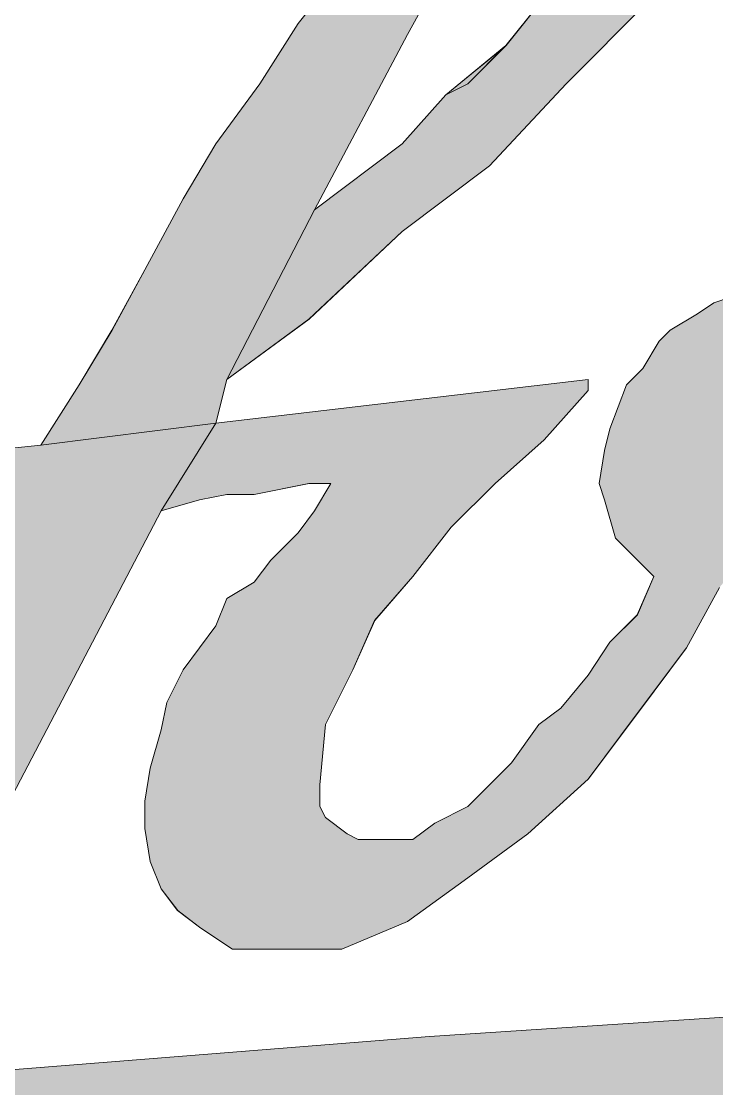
# Model space of a CAD drawing. Header units: inches. Extents: x 75782 to 87231, y -34126 to -18655.
# Drawn here: x 77030.651 to 77033.884, y -26033.17 to -26028.211 of the extents above; entities that cross this region are included whole.
import ezdxf

# ---------------------------------------------------------------- set-up
doc = ezdxf.new("R2010")
doc.units = ezdxf.units.IN
doc.header["$MEASUREMENT"] = 0
doc.layers.add('COMPONENTES', color=251, linetype='Continuous', lineweight=18)

# ---------------------------------------------------------------- blocks, each defined once
blk = doc.blocks.new('AK2-CM')
for points in [[(32161.0624, 22480.566), (32161.4186, 22481.1258), (32161.7239, 22481.6347), (32162.0292, 22482.1944), (32162.3854, 22482.8559), (32162.6908, 22483.3648), (32163.0979, 22483.9246), (32163.4541, 22484.4843), (32163.8612, 22484.9932), (32164.1665, 22485.5021), (32164.6245, 22485.96), (32165.0316, 22486.5707), (32165.4895, 22487.0795), (32165.9475, 22487.5375), (32166.4564, 22487.9446), (32166.9653, 22488.4026), (32167.525, 22488.8097), (32167.8303, 22488.9624), (32168.1865, 22489.115), (32168.4919, 22489.115), (32168.7972, 22488.9115), (32168.899, 22488.7079), (32168.9498, 22488.5044), (32168.9498, 22488.1991), (32168.899, 22487.9955), (32168.7972, 22487.7411), (32168.6445, 22487.5884), (32167.3215, 22487.5375), (32167.1688, 22487.6393), (32166.9653, 22487.6393), (32166.8126, 22487.5375), (32166.6091, 22487.2831), (32166.202, 22487.0795), (32165.9475, 22486.7233), (32165.5404, 22486.1636), (32165.0316, 22485.4003), (32164.4718, 22484.3825), (32163.6067, 22482.7542), (32162.7925, 22481.1767), (32162.6908, 22480.7696)], [(32161.0624, 22480.566), (32161.4186, 22481.1258), (32161.7239, 22481.6347), (32162.0292, 22482.1944), (32162.3854, 22482.8559), (32162.6908, 22483.3648), (32163.0979, 22483.9246), (32163.4541, 22484.4843), (32163.8612, 22484.9932), (32164.1665, 22485.5021), (32164.6245, 22485.96), (32165.0316, 22486.5707), (32165.4895, 22487.0795), (32165.9475, 22487.5375), (32166.4564, 22487.9446), (32166.9653, 22488.4026), (32167.525, 22488.8097), (32167.8303, 22488.9624), (32168.1865, 22489.115), (32168.4919, 22489.115), (32168.7972, 22488.9115), (32168.899, 22488.7079), (32168.9498, 22488.5044), (32168.9498, 22488.1991), (32168.899, 22487.9955), (32168.7972, 22487.7411), (32168.6445, 22487.5884), (32167.3215, 22487.5375), (32167.1688, 22487.6393), (32166.9653, 22487.6393), (32166.8126, 22487.5375), (32166.6091, 22487.2831), (32166.202, 22487.0795), (32165.9475, 22486.7233), (32165.5404, 22486.1636), (32165.0316, 22485.4003), (32164.4718, 22484.3825), (32163.6067, 22482.7542), (32162.7925, 22481.1767), (32162.6908, 22480.7696)], [(32161.0626, 22480.566), (32161.4188, 22481.1258), (32161.7241, 22481.6347), (32162.0295, 22482.1944), (32162.3857, 22482.8559), (32162.691, 22483.3648), (32163.0981, 22483.9246), (32163.4543, 22484.4843), (32163.8614, 22484.9932), (32164.1667, 22485.5021), (32164.6247, 22485.96), (32165.0318, 22486.5707), (32165.4898, 22487.0795), (32165.9477, 22487.5375), (32166.4566, 22487.9446), (32166.9655, 22488.4026), (32167.5252, 22488.8097), (32167.8306, 22488.9624), (32168.1868, 22489.115), (32168.4921, 22489.115), (32168.7974, 22488.9115), (32168.8992, 22488.7079), (32168.9501, 22488.5044), (32168.9501, 22488.1991), (32168.8992, 22487.9955), (32168.7974, 22487.7411), (32168.6447, 22487.5884), (32167.3217, 22487.5375), (32167.169, 22487.6393), (32166.9655, 22487.6393), (32166.8128, 22487.5375), (32166.6093, 22487.2831), (32166.2022, 22487.0795), (32165.9477, 22486.7233), (32165.5407, 22486.1636), (32165.0318, 22485.4003), (32164.472, 22484.3825), (32163.607, 22482.7542), (32162.7928, 22481.1767), (32162.691, 22480.7696)], [(32161.0626, 22480.566), (32161.4188, 22481.1258), (32161.7241, 22481.6347), (32162.0295, 22482.1944), (32162.3857, 22482.8559), (32162.691, 22483.3648), (32163.0981, 22483.9246), (32163.4543, 22484.4843), (32163.8614, 22484.9932), (32164.1667, 22485.5021), (32164.6247, 22485.96), (32165.0318, 22486.5707), (32165.4898, 22487.0795), (32165.9477, 22487.5375), (32166.4566, 22487.9446), (32166.9655, 22488.4026), (32167.5252, 22488.8097), (32167.8306, 22488.9624), (32168.1868, 22489.115), (32168.4921, 22489.115), (32168.7974, 22488.9115), (32168.8992, 22488.7079), (32168.9501, 22488.5044), (32168.9501, 22488.1991), (32168.8992, 22487.9955), (32168.7974, 22487.7411), (32168.6447, 22487.5884), (32167.3217, 22487.5375), (32167.169, 22487.6393), (32166.9655, 22487.6393), (32166.8128, 22487.5375), (32166.6093, 22487.2831), (32166.2022, 22487.0795), (32165.9477, 22486.7233), (32165.5407, 22486.1636), (32165.0318, 22485.4003), (32164.472, 22484.3825), (32163.607, 22482.7542), (32162.7928, 22481.1767), (32162.691, 22480.7696)], [(32163.6067, 22482.7542), (32164.4209, 22483.3648), (32164.828, 22483.8228), (32165.3878, 22484.2808), (32165.7949, 22484.7896), (32166.3037, 22485.3494), (32166.6599, 22485.8074), (32166.8635, 22486.2145), (32167.2197, 22486.876), (32167.3215, 22487.2831), (32167.3215, 22487.5375), (32168.6445, 22487.5884), (32168.5936, 22487.334), (32168.4919, 22487.1304), (32167.983, 22486.2654), (32167.3724, 22485.4003), (32166.7108, 22484.6879), (32165.9475, 22483.9246), (32165.2351, 22483.1613), (32164.4209, 22482.5506), (32163.5558, 22481.7364), (32162.7925, 22481.1767)], [(32163.6067, 22482.7542), (32164.4209, 22483.3648), (32164.828, 22483.8228), (32165.3878, 22484.2808), (32165.7949, 22484.7896), (32166.3037, 22485.3494), (32166.6599, 22485.8074), (32166.8635, 22486.2145), (32167.2197, 22486.876), (32167.3215, 22487.2831), (32167.3215, 22487.5375), (32168.6445, 22487.5884), (32168.5936, 22487.334), (32168.4919, 22487.1304), (32167.983, 22486.2654), (32167.3724, 22485.4003), (32166.7108, 22484.6879), (32165.9475, 22483.9246), (32165.2351, 22483.1613), (32164.4209, 22482.5506), (32163.5558, 22481.7364), (32162.7925, 22481.1767)], [(32163.607, 22482.7542), (32164.4211, 22483.3648), (32164.8282, 22483.8228), (32165.388, 22484.2808), (32165.7951, 22484.7896), (32166.304, 22485.3494), (32166.6602, 22485.8074), (32166.8637, 22486.2145), (32167.2199, 22486.876), (32167.3217, 22487.2831), (32167.3217, 22487.5375), (32168.6447, 22487.5884), (32168.5939, 22487.334), (32168.4921, 22487.1304), (32167.9832, 22486.2654), (32167.3726, 22485.4003), (32166.711, 22484.6879), (32165.9477, 22483.9246), (32165.2353, 22483.1613), (32164.4211, 22482.5506), (32163.5561, 22481.7364), (32162.7928, 22481.1767)], [(32163.607, 22482.7542), (32164.4211, 22483.3648), (32164.8282, 22483.8228), (32165.388, 22484.2808), (32165.7951, 22484.7896), (32166.304, 22485.3494), (32166.6602, 22485.8074), (32166.8637, 22486.2145), (32167.2199, 22486.876), (32167.3217, 22487.2831), (32167.3217, 22487.5375), (32168.6447, 22487.5884), (32168.5939, 22487.334), (32168.4921, 22487.1304), (32167.9832, 22486.2654), (32167.3726, 22485.4003), (32166.711, 22484.6879), (32165.9477, 22483.9246), (32165.2353, 22483.1613), (32164.4211, 22482.5506), (32163.5561, 22481.7364), (32162.7928, 22481.1767)], [(32162.6908, 22480.7696), (32166.1511, 22481.1767), (32166.1511, 22481.0749), (32165.744, 22480.6169), (32165.286, 22480.2098), (32164.8789, 22479.8027), (32164.5227, 22479.3447), (32164.1665, 22478.9377), (32163.9629, 22478.4797), (32163.7085, 22477.9708), (32163.6576, 22477.4111), (32163.6576, 22477.2075), (32163.7085, 22477.1057), (32163.9121, 22476.9531), (32164.0138, 22476.9022), (32164.3191, 22476.9022), (32164.5227, 22476.9022), (32164.7262, 22477.0548), (32165.0316, 22477.2075), (32165.2351, 22477.4111), (32165.4387, 22477.6146), (32165.6931, 22477.9708), (32165.8966, 22478.1235), (32166.1511, 22478.4288), (32166.3546, 22478.7341), (32166.6091, 22478.9885), (32166.7617, 22479.3447), (32166.4055, 22479.701), (32166.3037, 22480.0572), (32166.2528, 22480.2098), (32166.3037, 22480.5151), (32166.3546, 22480.7187), (32166.5073, 22481.1258), (32166.6599, 22481.2784), (32166.8126, 22481.5329), (32166.9144, 22481.6347), (32167.1688, 22481.7873), (32167.3215, 22481.8891), (32167.4741, 22481.94), (32167.8303, 22481.94), (32167.983, 22481.7873), (32168.0848, 22481.6855), (32168.2374, 22481.4311), (32168.2374, 22481.0749), (32168.1865, 22480.8205), (32168.1357, 22480.6678), (32168.1357, 22480.4134), (32168.0339, 22480.2098), (32167.983, 22480.0572), (32167.8303, 22479.8027), (32167.3724, 22479.243), (32167.067, 22478.6832), (32166.6091, 22478.0726), (32166.1511, 22477.4619), (32165.5913, 22476.9531), (32165.0316, 22476.546), (32164.4718, 22476.1389), (32163.8612, 22475.8844), (32163.1487, 22475.8844), (32162.8434, 22475.8844), (32162.6908, 22475.9862), (32162.5381, 22476.088), (32162.3346, 22476.2407), (32162.1819, 22476.4442), (32162.0801, 22476.6986), (32162.0292, 22477.004), (32162.0292, 22477.2584), (32162.0801, 22477.5637), (32162.1819, 22477.9199), (32162.2328, 22478.1744), (32162.3854, 22478.4797), (32162.6908, 22478.8868), (32162.7925, 22479.1412), (32163.047, 22479.2939), (32163.1996, 22479.4974), (32163.4541, 22479.7518), (32163.6067, 22479.9554), (32163.7594, 22480.2098), (32163.5558, 22480.2098), (32163.047, 22480.1081), (32162.7925, 22480.1081), (32162.5381, 22480.0572), (32162.1819, 22479.9554)], [(32162.6908, 22480.7696), (32166.1511, 22481.1767), (32166.1511, 22481.0749), (32165.744, 22480.6169), (32165.286, 22480.2098), (32164.8789, 22479.8027), (32164.5227, 22479.3447), (32164.1665, 22478.9377), (32163.9629, 22478.4797), (32163.7085, 22477.9708), (32163.6576, 22477.4111), (32163.6576, 22477.2075), (32163.7085, 22477.1057), (32163.9121, 22476.9531), (32164.0138, 22476.9022), (32164.3191, 22476.9022), (32164.5227, 22476.9022), (32164.7262, 22477.0548), (32165.0316, 22477.2075), (32165.2351, 22477.4111), (32165.4387, 22477.6146), (32165.6931, 22477.9708), (32165.8966, 22478.1235), (32166.1511, 22478.4288), (32166.3546, 22478.7341), (32166.6091, 22478.9885), (32166.7617, 22479.3447), (32166.4055, 22479.701), (32166.3037, 22480.0572), (32166.2528, 22480.2098), (32166.3037, 22480.5151), (32166.3546, 22480.7187), (32166.5073, 22481.1258), (32166.6599, 22481.2784), (32166.8126, 22481.5329), (32166.9144, 22481.6347), (32167.1688, 22481.7873), (32167.3215, 22481.8891), (32167.4741, 22481.94), (32167.8303, 22481.94), (32167.983, 22481.7873), (32168.0848, 22481.6855), (32168.2374, 22481.4311), (32168.2374, 22481.0749), (32168.1865, 22480.8205), (32168.1357, 22480.6678), (32168.1357, 22480.4134), (32168.0339, 22480.2098), (32167.983, 22480.0572), (32167.8303, 22479.8027), (32167.3724, 22479.243), (32167.067, 22478.6832), (32166.6091, 22478.0726), (32166.1511, 22477.4619), (32165.5913, 22476.9531), (32165.0316, 22476.546), (32164.4718, 22476.1389), (32163.8612, 22475.8844), (32163.1487, 22475.8844), (32162.8434, 22475.8844), (32162.6908, 22475.9862), (32162.5381, 22476.088), (32162.3346, 22476.2407), (32162.1819, 22476.4442), (32162.0801, 22476.6986), (32162.0292, 22477.004), (32162.0292, 22477.2584), (32162.0801, 22477.5637), (32162.1819, 22477.9199), (32162.2328, 22478.1744), (32162.3854, 22478.4797), (32162.6908, 22478.8868), (32162.7925, 22479.1412), (32163.047, 22479.2939), (32163.1996, 22479.4974), (32163.4541, 22479.7518), (32163.6067, 22479.9554), (32163.7594, 22480.2098), (32163.5558, 22480.2098), (32163.047, 22480.1081), (32162.7925, 22480.1081), (32162.5381, 22480.0572), (32162.1819, 22479.9554)], [(32162.691, 22480.7696), (32166.1513, 22481.1767), (32166.1513, 22481.0749), (32165.7442, 22480.6169), (32165.2862, 22480.2098), (32164.8791, 22479.8027), (32164.5229, 22479.3447), (32164.1667, 22478.9377), (32163.9632, 22478.4797), (32163.7087, 22477.9708), (32163.6578, 22477.4111), (32163.6578, 22477.2075), (32163.7087, 22477.1057), (32163.9123, 22476.9531), (32164.014, 22476.9022), (32164.3194, 22476.9022), (32164.5229, 22476.9022), (32164.7265, 22477.0548), (32165.0318, 22477.2075), (32165.2353, 22477.4111), (32165.4389, 22477.6146), (32165.6933, 22477.9708), (32165.8969, 22478.1235), (32166.1513, 22478.4288), (32166.3548, 22478.7341), (32166.6093, 22478.9885), (32166.7619, 22479.3447), (32166.4057, 22479.701), (32166.304, 22480.0572), (32166.2531, 22480.2098), (32166.304, 22480.5151), (32166.3548, 22480.7187), (32166.5075, 22481.1258), (32166.6602, 22481.2784), (32166.8128, 22481.5329), (32166.9146, 22481.6347), (32167.169, 22481.7873), (32167.3217, 22481.8891), (32167.4743, 22481.94), (32167.8306, 22481.94), (32167.9832, 22481.7873), (32168.085, 22481.6855), (32168.2377, 22481.4311), (32168.2377, 22481.0749), (32168.1868, 22480.8205), (32168.1359, 22480.6678), (32168.1359, 22480.4134), (32168.0341, 22480.2098), (32167.9832, 22480.0572), (32167.8306, 22479.8027), (32167.3726, 22479.243), (32167.0673, 22478.6832), (32166.6093, 22478.0726), (32166.1513, 22477.4619), (32165.5915, 22476.9531), (32165.0318, 22476.546), (32164.472, 22476.1389), (32163.8614, 22475.8844), (32163.149, 22475.8844), (32162.8436, 22475.8844), (32162.691, 22475.9862), (32162.5383, 22476.088), (32162.3348, 22476.2407), (32162.1821, 22476.4442), (32162.0803, 22476.6986), (32162.0295, 22477.004), (32162.0295, 22477.2584), (32162.0803, 22477.5637), (32162.1821, 22477.9199), (32162.233, 22478.1744), (32162.3857, 22478.4797), (32162.691, 22478.8868), (32162.7928, 22479.1412), (32163.0472, 22479.2939), (32163.1999, 22479.4974), (32163.4543, 22479.7518), (32163.607, 22479.9554), (32163.7596, 22480.2098), (32163.5561, 22480.2098), (32163.0472, 22480.1081), (32162.7928, 22480.1081), (32162.5383, 22480.0572), (32162.1821, 22479.9554)], [(32162.691, 22480.7696), (32166.1513, 22481.1767), (32166.1513, 22481.0749), (32165.7442, 22480.6169), (32165.2862, 22480.2098), (32164.8791, 22479.8027), (32164.5229, 22479.3447), (32164.1667, 22478.9377), (32163.9632, 22478.4797), (32163.7087, 22477.9708), (32163.6578, 22477.4111), (32163.6578, 22477.2075), (32163.7087, 22477.1057), (32163.9123, 22476.9531), (32164.014, 22476.9022), (32164.3194, 22476.9022), (32164.5229, 22476.9022), (32164.7265, 22477.0548), (32165.0318, 22477.2075), (32165.2353, 22477.4111), (32165.4389, 22477.6146), (32165.6933, 22477.9708), (32165.8969, 22478.1235), (32166.1513, 22478.4288), (32166.3548, 22478.7341), (32166.6093, 22478.9885), (32166.7619, 22479.3447), (32166.4057, 22479.701), (32166.304, 22480.0572), (32166.2531, 22480.2098), (32166.304, 22480.5151), (32166.3548, 22480.7187), (32166.5075, 22481.1258), (32166.6602, 22481.2784), (32166.8128, 22481.5329), (32166.9146, 22481.6347), (32167.169, 22481.7873), (32167.3217, 22481.8891), (32167.4743, 22481.94), (32167.8306, 22481.94), (32167.9832, 22481.7873), (32168.085, 22481.6855), (32168.2377, 22481.4311), (32168.2377, 22481.0749), (32168.1868, 22480.8205), (32168.1359, 22480.6678), (32168.1359, 22480.4134), (32168.0341, 22480.2098), (32167.9832, 22480.0572), (32167.8306, 22479.8027), (32167.3726, 22479.243), (32167.0673, 22478.6832), (32166.6093, 22478.0726), (32166.1513, 22477.4619), (32165.5915, 22476.9531), (32165.0318, 22476.546), (32164.472, 22476.1389), (32163.8614, 22475.8844), (32163.149, 22475.8844), (32162.8436, 22475.8844), (32162.691, 22475.9862), (32162.5383, 22476.088), (32162.3348, 22476.2407), (32162.1821, 22476.4442), (32162.0803, 22476.6986), (32162.0295, 22477.004), (32162.0295, 22477.2584), (32162.0803, 22477.5637), (32162.1821, 22477.9199), (32162.233, 22478.1744), (32162.3857, 22478.4797), (32162.691, 22478.8868), (32162.7928, 22479.1412), (32163.0472, 22479.2939), (32163.1999, 22479.4974), (32163.4543, 22479.7518), (32163.607, 22479.9554), (32163.7596, 22480.2098), (32163.5561, 22480.2098), (32163.0472, 22480.1081), (32162.7928, 22480.1081), (32162.5383, 22480.0572), (32162.1821, 22479.9554)], [(32158.4672, 22477.2075), (32158.9251, 22477.6146), (32159.3322, 22478.0726), (32159.8411, 22478.5306), (32160.1464, 22478.9885), (32160.5535, 22479.4974), (32159.0778, 22479.2939), (32159.5867, 22480.4134), (32161.0624, 22480.566), (32162.6908, 22480.7696), (32162.1819, 22479.9554), (32159.3831, 22474.6123), (32158.6707, 22473.3401), (32157.1441, 22470.3887), (32155.2104, 22470.236), (32156.7879, 22473.1366), (32157.5512, 22474.3578), (32158.976, 22476.7495)], [(32158.4672, 22477.2075), (32158.9251, 22477.6146), (32159.3322, 22478.0726), (32159.8411, 22478.5306), (32160.1464, 22478.9885), (32160.5535, 22479.4974), (32159.0778, 22479.2939), (32159.5867, 22480.4134), (32161.0624, 22480.566), (32162.6908, 22480.7696), (32162.1819, 22479.9554), (32159.3831, 22474.6123), (32158.6707, 22473.3401), (32157.1441, 22470.3887), (32155.2104, 22470.236), (32156.7879, 22473.1366), (32157.5512, 22474.3578), (32158.976, 22476.7495)], [(32158.4674, 22477.2075), (32158.9254, 22477.6146), (32159.3325, 22478.0726), (32159.8413, 22478.5306), (32160.1466, 22478.9885), (32160.5537, 22479.4974), (32159.078, 22479.2939), (32159.5869, 22480.4134), (32161.0626, 22480.566), (32162.691, 22480.7696), (32162.1821, 22479.9554), (32159.3833, 22474.6123), (32158.6709, 22473.3401), (32157.1443, 22470.3887), (32155.2106, 22470.236), (32156.7881, 22473.1366), (32157.5514, 22474.3578), (32158.9763, 22476.7495)], [(32158.4674, 22477.2075), (32158.9254, 22477.6146), (32159.3325, 22478.0726), (32159.8413, 22478.5306), (32160.1466, 22478.9885), (32160.5537, 22479.4974), (32159.078, 22479.2939), (32159.5869, 22480.4134), (32161.0626, 22480.566), (32162.691, 22480.7696), (32162.1821, 22479.9554), (32159.3833, 22474.6123), (32158.6709, 22473.3401), (32157.1443, 22470.3887), (32155.2106, 22470.236), (32156.7881, 22473.1366), (32157.5514, 22474.3578), (32158.9763, 22476.7495)], [(32158.6707, 22473.3401), (32159.9429, 22473.3401), (32160.1973, 22473.3401), (32160.5535, 22473.3401), (32160.8588, 22473.391), (32161.1133, 22473.4419), (32168.2883, 22473.7981), (32173.7841, 22473.849), (32178.2112, 22473.6963), (32178.313, 22473.7472), (32177.855, 22474.0016), (32177.2444, 22474.3578), (32176.8882, 22474.6632), (32176.7355, 22474.7649), (32177.7533, 22475.8336), (32176.3284, 22475.8336), (32170.1202, 22475.4265), (32164.6754, 22475.0703), (32160.1973, 22474.714), (32159.3831, 22474.6123)], [(32158.6707, 22473.3401), (32159.9429, 22473.3401), (32160.1973, 22473.3401), (32160.5535, 22473.3401), (32160.8588, 22473.391), (32161.1133, 22473.4419), (32168.2883, 22473.7981), (32173.7841, 22473.849), (32178.2112, 22473.6963), (32178.313, 22473.7472), (32177.855, 22474.0016), (32177.2444, 22474.3578), (32176.8882, 22474.6632), (32176.7355, 22474.7649), (32177.7533, 22475.8336), (32176.3284, 22475.8336), (32170.1202, 22475.4265), (32164.6754, 22475.0703), (32160.1973, 22474.714), (32159.3831, 22474.6123)], [(32158.6709, 22473.3401), (32159.9431, 22473.3401), (32160.1975, 22473.3401), (32160.5537, 22473.3401), (32160.8591, 22473.391), (32161.1135, 22473.4419), (32168.2885, 22473.7981), (32173.7843, 22473.849), (32178.2115, 22473.6963), (32178.3132, 22473.7472), (32177.8553, 22474.0016), (32177.2446, 22474.3578), (32176.8884, 22474.6632), (32176.7357, 22474.7649), (32177.7535, 22475.8336), (32176.3287, 22475.8336), (32170.1205, 22475.4265), (32164.6756, 22475.0703), (32160.1975, 22474.714), (32159.3833, 22474.6123)], [(32158.6709, 22473.3401), (32159.9431, 22473.3401), (32160.1975, 22473.3401), (32160.5537, 22473.3401), (32160.8591, 22473.391), (32161.1135, 22473.4419), (32168.2885, 22473.7981), (32173.7843, 22473.849), (32178.2115, 22473.6963), (32178.3132, 22473.7472), (32177.8553, 22474.0016), (32177.2446, 22474.3578), (32176.8884, 22474.6632), (32176.7357, 22474.7649), (32177.7535, 22475.8336), (32176.3287, 22475.8336), (32170.1205, 22475.4265), (32164.6756, 22475.0703), (32160.1975, 22474.714), (32159.3833, 22474.6123)]]:
    blk.add_hatch(color=256).paths.add_polyline_path(points)
for points in [[(32161.0624, 22480.566), (32161.4186, 22481.1258), (32161.7239, 22481.6347), (32162.0292, 22482.1944), (32162.3854, 22482.8559), (32162.6908, 22483.3648), (32163.0979, 22483.9246), (32163.4541, 22484.4843), (32163.8612, 22484.9932)], [(32165.0316, 22485.4003), (32164.4718, 22484.3825), (32163.6067, 22482.7542), (32162.7925, 22481.1767), (32162.6908, 22480.7696), (32161.0624, 22480.566), (32161.0624, 22480.566), (32161.0624, 22480.566), (32161.0624, 22480.566), (32161.0624, 22480.566), (32161.0624, 22480.566), (32161.0624, 22480.566), (32161.0624, 22480.566), (32161.0624, 22480.566), (32161.0624, 22480.566), (32161.0624, 22480.566), (32161.0624, 22480.566), (32161.0624, 22480.566), (32161.0624, 22480.566), (32161.0624, 22480.566), (32161.0624, 22480.566), (32161.0624, 22480.566), (32161.0624, 22480.566), (32161.0624, 22480.566)], [(32161.0624, 22480.566), (32161.4186, 22481.1258), (32161.7239, 22481.6347), (32162.0292, 22482.1944), (32162.3854, 22482.8559), (32162.6908, 22483.3648), (32163.0979, 22483.9246), (32163.4541, 22484.4843), (32163.8612, 22484.9932)], [(32165.0316, 22485.4003), (32164.4718, 22484.3825), (32163.6067, 22482.7542), (32162.7925, 22481.1767), (32162.6908, 22480.7696), (32161.0624, 22480.566)], [(32161.0624, 22480.566), (32161.4186, 22481.1258), (32161.7239, 22481.6347), (32162.0292, 22482.1944), (32162.3854, 22482.8559), (32162.6908, 22483.3648), (32163.0979, 22483.9246), (32163.4541, 22484.4843), (32163.8612, 22484.9932)], [(32165.0316, 22485.4003), (32164.4718, 22484.3825), (32163.6067, 22482.7542), (32162.7925, 22481.1767), (32162.6908, 22480.7696), (32161.0624, 22480.566), (32161.0624, 22480.566), (32161.0624, 22480.566), (32161.0624, 22480.566), (32161.0624, 22480.566), (32161.0624, 22480.566), (32161.0624, 22480.566), (32161.0624, 22480.566), (32161.0624, 22480.566), (32161.0624, 22480.566), (32161.0624, 22480.566), (32161.0624, 22480.566), (32161.0624, 22480.566), (32161.0624, 22480.566), (32161.0624, 22480.566), (32161.0624, 22480.566), (32161.0624, 22480.566), (32161.0624, 22480.566), (32161.0624, 22480.566)], [(32161.0624, 22480.566), (32161.4186, 22481.1258), (32161.7239, 22481.6347), (32162.0292, 22482.1944), (32162.3854, 22482.8559), (32162.6908, 22483.3648), (32163.0979, 22483.9246), (32163.4541, 22484.4843), (32163.8612, 22484.9932)], [(32165.0316, 22485.4003), (32164.4718, 22484.3825), (32163.6067, 22482.7542), (32162.7925, 22481.1767), (32162.6908, 22480.7696), (32161.0624, 22480.566)], [(32161.0626, 22480.566), (32161.4188, 22481.1258), (32161.7241, 22481.6347), (32162.0295, 22482.1944), (32162.3857, 22482.8559), (32162.691, 22483.3648), (32163.0981, 22483.9246), (32163.4543, 22484.4843), (32163.8614, 22484.9932)], [(32165.0318, 22485.4003), (32164.472, 22484.3825), (32163.607, 22482.7542), (32162.7928, 22481.1767), (32162.691, 22480.7696), (32161.0626, 22480.566)], [(32161.0626, 22480.566), (32161.4188, 22481.1258), (32161.7241, 22481.6347), (32162.0295, 22482.1944), (32162.3857, 22482.8559), (32162.691, 22483.3648), (32163.0981, 22483.9246), (32163.4543, 22484.4843), (32163.8614, 22484.9932)], [(32165.0318, 22485.4003), (32164.472, 22484.3825), (32163.607, 22482.7542), (32162.7928, 22481.1767), (32162.691, 22480.7696), (32161.0626, 22480.566), (32161.0626, 22480.566), (32161.0626, 22480.566), (32161.0626, 22480.566), (32161.0626, 22480.566), (32161.0626, 22480.566), (32161.0626, 22480.566), (32161.0626, 22480.566), (32161.0626, 22480.566), (32161.0626, 22480.566), (32161.0626, 22480.566), (32161.0626, 22480.566), (32161.0626, 22480.566), (32161.0626, 22480.566), (32161.0626, 22480.566), (32161.0626, 22480.566), (32161.0626, 22480.566), (32161.0626, 22480.566), (32161.0626, 22480.566)], [(32161.0626, 22480.566), (32161.4188, 22481.1258), (32161.7241, 22481.6347), (32162.0295, 22482.1944), (32162.3857, 22482.8559), (32162.691, 22483.3648), (32163.0981, 22483.9246), (32163.4543, 22484.4843), (32163.8614, 22484.9932)], [(32165.0318, 22485.4003), (32164.472, 22484.3825), (32163.607, 22482.7542), (32162.7928, 22481.1767), (32162.691, 22480.7696), (32161.0626, 22480.566), (32161.0626, 22480.566), (32161.0626, 22480.566), (32161.0626, 22480.566), (32161.0626, 22480.566), (32161.0626, 22480.566), (32161.0626, 22480.566), (32161.0626, 22480.566), (32161.0626, 22480.566), (32161.0626, 22480.566), (32161.0626, 22480.566), (32161.0626, 22480.566), (32161.0626, 22480.566), (32161.0626, 22480.566), (32161.0626, 22480.566), (32161.0626, 22480.566), (32161.0626, 22480.566), (32161.0626, 22480.566), (32161.0626, 22480.566)], [(32161.0626, 22480.566), (32161.4188, 22481.1258), (32161.7241, 22481.6347), (32162.0295, 22482.1944), (32162.3857, 22482.8559), (32162.691, 22483.3648), (32163.0981, 22483.9246), (32163.4543, 22484.4843), (32163.8614, 22484.9932)], [(32165.0318, 22485.4003), (32164.472, 22484.3825), (32163.607, 22482.7542), (32162.7928, 22481.1767), (32162.691, 22480.7696), (32161.0626, 22480.566)], [(32163.6067, 22482.7542), (32164.4209, 22483.3648), (32164.828, 22483.8228), (32165.3878, 22484.2808), (32165.7949, 22484.7896)], [(32166.7108, 22484.6879), (32165.9475, 22483.9246), (32165.2351, 22483.1613), (32164.4209, 22482.5506), (32163.5558, 22481.7364), (32162.7925, 22481.1767), (32163.6067, 22482.7542), (32163.6067, 22482.7542), (32163.6067, 22482.7542), (32163.6067, 22482.7542), (32163.6067, 22482.7542), (32163.6067, 22482.7542), (32163.6067, 22482.7542), (32163.6067, 22482.7542), (32163.6067, 22482.7542), (32163.6067, 22482.7542), (32163.6067, 22482.7542), (32163.6067, 22482.7542), (32163.6067, 22482.7542), (32163.6067, 22482.7542), (32163.6067, 22482.7542), (32163.6067, 22482.7542), (32163.6067, 22482.7542), (32163.6067, 22482.7542), (32163.6067, 22482.7542)], [(32163.6067, 22482.7542), (32164.4209, 22483.3648), (32164.828, 22483.8228), (32165.3878, 22484.2808), (32165.7949, 22484.7896), (32166.3037, 22485.3494), (32166.6599, 22485.8074), (32166.8635, 22486.2145), (32167.2197, 22486.876), (32167.3215, 22487.2831), (32167.3215, 22487.5375), (32168.6445, 22487.5884), (32168.5936, 22487.334), (32168.4919, 22487.1304), (32167.983, 22486.2654), (32167.3724, 22485.4003), (32166.7108, 22484.6879), (32165.9475, 22483.9246), (32165.2351, 22483.1613), (32164.4209, 22482.5506), (32163.5558, 22481.7364), (32162.7925, 22481.1767), (32163.6067, 22482.7542)], [(32163.6067, 22482.7542), (32164.4209, 22483.3648), (32164.828, 22483.8228), (32165.3878, 22484.2808), (32165.7949, 22484.7896)], [(32166.7108, 22484.6879), (32165.9475, 22483.9246), (32165.2351, 22483.1613), (32164.4209, 22482.5506), (32163.5558, 22481.7364), (32162.7925, 22481.1767), (32163.6067, 22482.7542), (32163.6067, 22482.7542), (32163.6067, 22482.7542), (32163.6067, 22482.7542), (32163.6067, 22482.7542), (32163.6067, 22482.7542), (32163.6067, 22482.7542), (32163.6067, 22482.7542), (32163.6067, 22482.7542), (32163.6067, 22482.7542), (32163.6067, 22482.7542), (32163.6067, 22482.7542), (32163.6067, 22482.7542), (32163.6067, 22482.7542), (32163.6067, 22482.7542), (32163.6067, 22482.7542), (32163.6067, 22482.7542), (32163.6067, 22482.7542), (32163.6067, 22482.7542)], [(32163.6067, 22482.7542), (32164.4209, 22483.3648), (32164.828, 22483.8228), (32165.3878, 22484.2808), (32165.7949, 22484.7896), (32166.3037, 22485.3494), (32166.6599, 22485.8074), (32166.8635, 22486.2145), (32167.2197, 22486.876), (32167.3215, 22487.2831), (32167.3215, 22487.5375), (32168.6445, 22487.5884), (32168.5936, 22487.334), (32168.4919, 22487.1304), (32167.983, 22486.2654), (32167.3724, 22485.4003), (32166.7108, 22484.6879), (32165.9475, 22483.9246), (32165.2351, 22483.1613), (32164.4209, 22482.5506), (32163.5558, 22481.7364), (32162.7925, 22481.1767), (32163.6067, 22482.7542)], [(32163.607, 22482.7542), (32164.4211, 22483.3648), (32164.8282, 22483.8228), (32165.388, 22484.2808), (32165.7951, 22484.7896)], [(32166.711, 22484.6879), (32165.9477, 22483.9246), (32165.2353, 22483.1613), (32164.4211, 22482.5506), (32163.5561, 22481.7364), (32162.7928, 22481.1767), (32163.607, 22482.7542), (32163.607, 22482.7542), (32163.607, 22482.7542), (32163.607, 22482.7542), (32163.607, 22482.7542), (32163.607, 22482.7542), (32163.607, 22482.7542), (32163.607, 22482.7542), (32163.607, 22482.7542), (32163.607, 22482.7542), (32163.607, 22482.7542), (32163.607, 22482.7542), (32163.607, 22482.7542), (32163.607, 22482.7542), (32163.607, 22482.7542), (32163.607, 22482.7542), (32163.607, 22482.7542), (32163.607, 22482.7542), (32163.607, 22482.7542)], [(32163.607, 22482.7542), (32164.4211, 22483.3648), (32164.8282, 22483.8228), (32165.388, 22484.2808), (32165.7951, 22484.7896), (32166.304, 22485.3494), (32166.6602, 22485.8074), (32166.8637, 22486.2145), (32167.2199, 22486.876), (32167.3217, 22487.2831), (32167.3217, 22487.5375), (32168.6447, 22487.5884), (32168.5939, 22487.334), (32168.4921, 22487.1304), (32167.9832, 22486.2654), (32167.3726, 22485.4003), (32166.711, 22484.6879), (32165.9477, 22483.9246), (32165.2353, 22483.1613), (32164.4211, 22482.5506), (32163.5561, 22481.7364), (32162.7928, 22481.1767), (32163.607, 22482.7542)], [(32163.607, 22482.7542), (32164.4211, 22483.3648), (32164.8282, 22483.8228), (32165.388, 22484.2808), (32165.7951, 22484.7896)], [(32166.711, 22484.6879), (32165.9477, 22483.9246), (32165.2353, 22483.1613), (32164.4211, 22482.5506), (32163.5561, 22481.7364), (32162.7928, 22481.1767), (32163.607, 22482.7542), (32163.607, 22482.7542), (32163.607, 22482.7542), (32163.607, 22482.7542), (32163.607, 22482.7542), (32163.607, 22482.7542), (32163.607, 22482.7542), (32163.607, 22482.7542), (32163.607, 22482.7542), (32163.607, 22482.7542), (32163.607, 22482.7542), (32163.607, 22482.7542), (32163.607, 22482.7542), (32163.607, 22482.7542), (32163.607, 22482.7542), (32163.607, 22482.7542), (32163.607, 22482.7542), (32163.607, 22482.7542), (32163.607, 22482.7542)], [(32163.607, 22482.7542), (32164.4211, 22483.3648), (32164.8282, 22483.8228), (32165.388, 22484.2808), (32165.7951, 22484.7896), (32166.304, 22485.3494), (32166.6602, 22485.8074), (32166.8637, 22486.2145), (32167.2199, 22486.876), (32167.3217, 22487.2831), (32167.3217, 22487.5375), (32168.6447, 22487.5884), (32168.5939, 22487.334), (32168.4921, 22487.1304), (32167.9832, 22486.2654), (32167.3726, 22485.4003), (32166.711, 22484.6879), (32165.9477, 22483.9246), (32165.2353, 22483.1613), (32164.4211, 22482.5506), (32163.5561, 22481.7364), (32162.7928, 22481.1767), (32163.607, 22482.7542)], [(32163.6067, 22482.7542), (32164.4718, 22484.3825), (32165.0316, 22485.4003), (32165.5404, 22486.1636), (32165.9475, 22486.7233), (32166.202, 22487.0795), (32166.6091, 22487.2831), (32166.8126, 22487.5375), (32166.9653, 22487.6393), (32167.1688, 22487.6393), (32167.3215, 22487.5375), (32167.3215, 22487.2831), (32167.2197, 22486.876), (32166.8635, 22486.2145), (32166.6599, 22485.8074), (32166.3037, 22485.3494), (32165.7949, 22484.7896), (32165.3878, 22484.2808), (32165.0316, 22483.9246), (32164.828, 22483.8228), (32164.4209, 22483.3648), (32163.6067, 22482.7542)], [(32163.6067, 22482.7542), (32164.4718, 22484.3825), (32165.0316, 22485.4003), (32165.5404, 22486.1636), (32165.9475, 22486.7233), (32166.202, 22487.0795), (32166.6091, 22487.2831), (32166.8126, 22487.5375), (32166.9653, 22487.6393), (32167.1688, 22487.6393), (32167.3215, 22487.5375), (32167.3215, 22487.2831), (32167.2197, 22486.876), (32166.8635, 22486.2145), (32166.6599, 22485.8074), (32166.3037, 22485.3494), (32165.7949, 22484.7896), (32165.3878, 22484.2808), (32165.0316, 22483.9246), (32164.828, 22483.8228), (32164.4209, 22483.3648), (32163.6067, 22482.7542)], [(32163.607, 22482.7542), (32164.472, 22484.3825), (32165.0318, 22485.4003), (32165.5407, 22486.1636), (32165.9477, 22486.7233), (32166.2022, 22487.0795), (32166.6093, 22487.2831), (32166.8128, 22487.5375), (32166.9655, 22487.6393), (32167.169, 22487.6393), (32167.3217, 22487.5375), (32167.3217, 22487.2831), (32167.2199, 22486.876), (32166.8637, 22486.2145), (32166.6602, 22485.8074), (32166.304, 22485.3494), (32165.7951, 22484.7896), (32165.388, 22484.2808), (32165.0318, 22483.9246), (32164.8282, 22483.8228), (32164.4211, 22483.3648), (32163.607, 22482.7542)], [(32163.607, 22482.7542), (32164.472, 22484.3825), (32165.0318, 22485.4003), (32165.5407, 22486.1636), (32165.9477, 22486.7233), (32166.2022, 22487.0795), (32166.6093, 22487.2831), (32166.8128, 22487.5375), (32166.9655, 22487.6393), (32167.169, 22487.6393), (32167.3217, 22487.5375), (32167.3217, 22487.2831), (32167.2199, 22486.876), (32166.8637, 22486.2145), (32166.6602, 22485.8074), (32166.304, 22485.3494), (32165.7951, 22484.7896), (32165.388, 22484.2808), (32165.0318, 22483.9246), (32164.8282, 22483.8228), (32164.4211, 22483.3648), (32163.607, 22482.7542)], [(32162.6908, 22480.7696), (32166.1511, 22481.1767), (32166.1511, 22481.0749), (32165.744, 22480.6169), (32165.286, 22480.2098), (32164.8789, 22479.8027), (32164.5227, 22479.3447), (32164.1665, 22478.9377), (32163.9629, 22478.4797), (32163.7085, 22477.9708), (32163.6576, 22477.4111), (32163.6576, 22477.2075), (32163.7085, 22477.1057), (32163.9121, 22476.9531), (32164.0138, 22476.9022), (32164.3191, 22476.9022), (32164.5227, 22476.9022), (32164.7262, 22477.0548), (32165.0316, 22477.2075), (32165.2351, 22477.4111), (32165.4387, 22477.6146), (32165.6931, 22477.9708), (32165.8966, 22478.1235), (32166.1511, 22478.4288), (32166.3546, 22478.7341), (32166.6091, 22478.9885), (32166.7617, 22479.3447), (32166.4055, 22479.701), (32166.3037, 22480.0572), (32166.2528, 22480.2098), (32166.3037, 22480.5151), (32166.3546, 22480.7187), (32166.5073, 22481.1258), (32166.6599, 22481.2784), (32166.8126, 22481.5329), (32166.9144, 22481.6347), (32167.1688, 22481.7873), (32167.3215, 22481.8891), (32167.4741, 22481.94)], [(32167.3724, 22479.243), (32167.067, 22478.6832), (32166.6091, 22478.0726), (32166.1511, 22477.4619), (32165.5913, 22476.9531), (32165.0316, 22476.546), (32164.4718, 22476.1389), (32163.8612, 22475.8844), (32163.1487, 22475.8844), (32162.8434, 22475.8844), (32162.6908, 22475.9862), (32162.5381, 22476.088), (32162.3346, 22476.2407), (32162.1819, 22476.4442), (32162.0801, 22476.6986), (32162.0292, 22477.004), (32162.0292, 22477.2584), (32162.0801, 22477.5637), (32162.1819, 22477.9199), (32162.2328, 22478.1744), (32162.3854, 22478.4797), (32162.6908, 22478.8868), (32162.7925, 22479.1412), (32163.047, 22479.2939), (32163.1996, 22479.4974), (32163.4541, 22479.7518), (32163.6067, 22479.9554), (32163.7594, 22480.2098), (32163.5558, 22480.2098), (32163.047, 22480.1081), (32162.7925, 22480.1081), (32162.5381, 22480.0572), (32162.1819, 22479.9554), (32162.6908, 22480.7696), (32162.6908, 22480.7696), (32162.6908, 22480.7696), (32162.6908, 22480.7696), (32162.6908, 22480.7696), (32162.6908, 22480.7696), (32162.6908, 22480.7696), (32162.6908, 22480.7696), (32162.6908, 22480.7696), (32162.6908, 22480.7696), (32162.6908, 22480.7696), (32162.6908, 22480.7696), (32162.6908, 22480.7696), (32162.6908, 22480.7696), (32162.6908, 22480.7696), (32162.6908, 22480.7696), (32162.6908, 22480.7696), (32162.6908, 22480.7696), (32162.6908, 22480.7696)], [(32162.6908, 22480.7696), (32166.1511, 22481.1767), (32166.1511, 22481.0749), (32165.744, 22480.6169), (32165.286, 22480.2098), (32164.8789, 22479.8027), (32164.5227, 22479.3447), (32164.1665, 22478.9377), (32163.9629, 22478.4797), (32163.7085, 22477.9708), (32163.6576, 22477.4111), (32163.6576, 22477.2075), (32163.7085, 22477.1057), (32163.9121, 22476.9531), (32164.0138, 22476.9022), (32164.3191, 22476.9022), (32164.5227, 22476.9022), (32164.7262, 22477.0548), (32165.0316, 22477.2075), (32165.2351, 22477.4111), (32165.4387, 22477.6146), (32165.6931, 22477.9708), (32165.8966, 22478.1235), (32166.1511, 22478.4288), (32166.3546, 22478.7341), (32166.6091, 22478.9885), (32166.7617, 22479.3447), (32166.4055, 22479.701), (32166.3037, 22480.0572), (32166.2528, 22480.2098), (32166.3037, 22480.5151), (32166.3546, 22480.7187), (32166.5073, 22481.1258), (32166.6599, 22481.2784), (32166.8126, 22481.5329), (32166.9144, 22481.6347), (32167.1688, 22481.7873), (32167.3215, 22481.8891), (32167.4741, 22481.94)], [(32167.3724, 22479.243), (32167.067, 22478.6832), (32166.6091, 22478.0726), (32166.1511, 22477.4619), (32165.5913, 22476.9531), (32165.0316, 22476.546), (32164.4718, 22476.1389), (32163.8612, 22475.8844), (32163.1487, 22475.8844), (32162.8434, 22475.8844), (32162.6908, 22475.9862), (32162.5381, 22476.088), (32162.3346, 22476.2407), (32162.1819, 22476.4442), (32162.0801, 22476.6986), (32162.0292, 22477.004), (32162.0292, 22477.2584), (32162.0801, 22477.5637), (32162.1819, 22477.9199), (32162.2328, 22478.1744), (32162.3854, 22478.4797), (32162.6908, 22478.8868), (32162.7925, 22479.1412), (32163.047, 22479.2939), (32163.1996, 22479.4974), (32163.4541, 22479.7518), (32163.6067, 22479.9554), (32163.7594, 22480.2098), (32163.5558, 22480.2098), (32163.047, 22480.1081), (32162.7925, 22480.1081), (32162.5381, 22480.0572), (32162.1819, 22479.9554), (32162.6908, 22480.7696)], [(32162.6908, 22480.7696), (32166.1511, 22481.1767), (32166.1511, 22481.0749), (32165.744, 22480.6169), (32165.286, 22480.2098), (32164.8789, 22479.8027), (32164.5227, 22479.3447), (32164.1665, 22478.9377), (32163.9629, 22478.4797), (32163.7085, 22477.9708), (32163.6576, 22477.4111), (32163.6576, 22477.2075), (32163.7085, 22477.1057), (32163.9121, 22476.9531), (32164.0138, 22476.9022), (32164.3191, 22476.9022), (32164.5227, 22476.9022), (32164.7262, 22477.0548), (32165.0316, 22477.2075), (32165.2351, 22477.4111), (32165.4387, 22477.6146), (32165.6931, 22477.9708), (32165.8966, 22478.1235), (32166.1511, 22478.4288), (32166.3546, 22478.7341), (32166.6091, 22478.9885), (32166.7617, 22479.3447), (32166.4055, 22479.701), (32166.3037, 22480.0572), (32166.2528, 22480.2098), (32166.3037, 22480.5151), (32166.3546, 22480.7187), (32166.5073, 22481.1258), (32166.6599, 22481.2784), (32166.8126, 22481.5329), (32166.9144, 22481.6347), (32167.1688, 22481.7873), (32167.3215, 22481.8891), (32167.4741, 22481.94)], [(32167.3724, 22479.243), (32167.067, 22478.6832), (32166.6091, 22478.0726), (32166.1511, 22477.4619), (32165.5913, 22476.9531), (32165.0316, 22476.546), (32164.4718, 22476.1389), (32163.8612, 22475.8844), (32163.1487, 22475.8844), (32162.8434, 22475.8844), (32162.6908, 22475.9862), (32162.5381, 22476.088), (32162.3346, 22476.2407), (32162.1819, 22476.4442), (32162.0801, 22476.6986), (32162.0292, 22477.004), (32162.0292, 22477.2584), (32162.0801, 22477.5637), (32162.1819, 22477.9199), (32162.2328, 22478.1744), (32162.3854, 22478.4797), (32162.6908, 22478.8868), (32162.7925, 22479.1412), (32163.047, 22479.2939), (32163.1996, 22479.4974), (32163.4541, 22479.7518), (32163.6067, 22479.9554), (32163.7594, 22480.2098), (32163.5558, 22480.2098), (32163.047, 22480.1081), (32162.7925, 22480.1081), (32162.5381, 22480.0572), (32162.1819, 22479.9554), (32162.6908, 22480.7696), (32162.6908, 22480.7696), (32162.6908, 22480.7696), (32162.6908, 22480.7696), (32162.6908, 22480.7696), (32162.6908, 22480.7696), (32162.6908, 22480.7696), (32162.6908, 22480.7696), (32162.6908, 22480.7696), (32162.6908, 22480.7696), (32162.6908, 22480.7696), (32162.6908, 22480.7696), (32162.6908, 22480.7696), (32162.6908, 22480.7696), (32162.6908, 22480.7696), (32162.6908, 22480.7696), (32162.6908, 22480.7696), (32162.6908, 22480.7696), (32162.6908, 22480.7696)], [(32162.6908, 22480.7696), (32166.1511, 22481.1767), (32166.1511, 22481.0749), (32165.744, 22480.6169), (32165.286, 22480.2098), (32164.8789, 22479.8027), (32164.5227, 22479.3447), (32164.1665, 22478.9377), (32163.9629, 22478.4797), (32163.7085, 22477.9708), (32163.6576, 22477.4111), (32163.6576, 22477.2075), (32163.7085, 22477.1057), (32163.9121, 22476.9531), (32164.0138, 22476.9022), (32164.3191, 22476.9022), (32164.5227, 22476.9022), (32164.7262, 22477.0548), (32165.0316, 22477.2075), (32165.2351, 22477.4111), (32165.4387, 22477.6146), (32165.6931, 22477.9708), (32165.8966, 22478.1235), (32166.1511, 22478.4288), (32166.3546, 22478.7341), (32166.6091, 22478.9885), (32166.7617, 22479.3447), (32166.4055, 22479.701), (32166.3037, 22480.0572), (32166.2528, 22480.2098), (32166.3037, 22480.5151), (32166.3546, 22480.7187), (32166.5073, 22481.1258), (32166.6599, 22481.2784), (32166.8126, 22481.5329), (32166.9144, 22481.6347), (32167.1688, 22481.7873), (32167.3215, 22481.8891), (32167.4741, 22481.94)], [(32167.3724, 22479.243), (32167.067, 22478.6832), (32166.6091, 22478.0726), (32166.1511, 22477.4619), (32165.5913, 22476.9531), (32165.0316, 22476.546), (32164.4718, 22476.1389), (32163.8612, 22475.8844), (32163.1487, 22475.8844), (32162.8434, 22475.8844), (32162.6908, 22475.9862), (32162.5381, 22476.088), (32162.3346, 22476.2407), (32162.1819, 22476.4442), (32162.0801, 22476.6986), (32162.0292, 22477.004), (32162.0292, 22477.2584), (32162.0801, 22477.5637), (32162.1819, 22477.9199), (32162.2328, 22478.1744), (32162.3854, 22478.4797), (32162.6908, 22478.8868), (32162.7925, 22479.1412), (32163.047, 22479.2939), (32163.1996, 22479.4974), (32163.4541, 22479.7518), (32163.6067, 22479.9554), (32163.7594, 22480.2098), (32163.5558, 22480.2098), (32163.047, 22480.1081), (32162.7925, 22480.1081), (32162.5381, 22480.0572), (32162.1819, 22479.9554), (32162.6908, 22480.7696)], [(32162.691, 22480.7696), (32166.1513, 22481.1767), (32166.1513, 22481.0749), (32165.7442, 22480.6169), (32165.2862, 22480.2098), (32164.8791, 22479.8027), (32164.5229, 22479.3447), (32164.1667, 22478.9377), (32163.9632, 22478.4797), (32163.7087, 22477.9708), (32163.6578, 22477.4111), (32163.6578, 22477.2075), (32163.7087, 22477.1057), (32163.9123, 22476.9531), (32164.014, 22476.9022), (32164.3194, 22476.9022), (32164.5229, 22476.9022), (32164.7265, 22477.0548), (32165.0318, 22477.2075), (32165.2353, 22477.4111), (32165.4389, 22477.6146), (32165.6933, 22477.9708), (32165.8969, 22478.1235), (32166.1513, 22478.4288), (32166.3548, 22478.7341), (32166.6093, 22478.9885), (32166.7619, 22479.3447), (32166.4057, 22479.701), (32166.304, 22480.0572), (32166.2531, 22480.2098), (32166.304, 22480.5151), (32166.3548, 22480.7187), (32166.5075, 22481.1258), (32166.6602, 22481.2784), (32166.8128, 22481.5329), (32166.9146, 22481.6347), (32167.169, 22481.7873), (32167.3217, 22481.8891), (32167.4743, 22481.94)], [(32167.3726, 22479.243), (32167.0673, 22478.6832), (32166.6093, 22478.0726), (32166.1513, 22477.4619), (32165.5915, 22476.9531), (32165.0318, 22476.546), (32164.472, 22476.1389), (32163.8614, 22475.8844), (32163.149, 22475.8844), (32162.8436, 22475.8844), (32162.691, 22475.9862), (32162.5383, 22476.088), (32162.3348, 22476.2407), (32162.1821, 22476.4442), (32162.0803, 22476.6986), (32162.0295, 22477.004), (32162.0295, 22477.2584), (32162.0803, 22477.5637), (32162.1821, 22477.9199), (32162.233, 22478.1744), (32162.3857, 22478.4797), (32162.691, 22478.8868), (32162.7928, 22479.1412), (32163.0472, 22479.2939), (32163.1999, 22479.4974), (32163.4543, 22479.7518), (32163.607, 22479.9554), (32163.7596, 22480.2098), (32163.5561, 22480.2098), (32163.0472, 22480.1081), (32162.7928, 22480.1081), (32162.5383, 22480.0572), (32162.1821, 22479.9554), (32162.691, 22480.7696)], [(32162.691, 22480.7696), (32166.1513, 22481.1767), (32166.1513, 22481.0749), (32165.7442, 22480.6169), (32165.2862, 22480.2098), (32164.8791, 22479.8027), (32164.5229, 22479.3447), (32164.1667, 22478.9377), (32163.9632, 22478.4797), (32163.7087, 22477.9708), (32163.6578, 22477.4111), (32163.6578, 22477.2075), (32163.7087, 22477.1057), (32163.9123, 22476.9531), (32164.014, 22476.9022), (32164.3194, 22476.9022), (32164.5229, 22476.9022), (32164.7265, 22477.0548), (32165.0318, 22477.2075), (32165.2353, 22477.4111), (32165.4389, 22477.6146), (32165.6933, 22477.9708), (32165.8969, 22478.1235), (32166.1513, 22478.4288), (32166.3548, 22478.7341), (32166.6093, 22478.9885), (32166.7619, 22479.3447), (32166.4057, 22479.701), (32166.304, 22480.0572), (32166.2531, 22480.2098), (32166.304, 22480.5151), (32166.3548, 22480.7187), (32166.5075, 22481.1258), (32166.6602, 22481.2784), (32166.8128, 22481.5329), (32166.9146, 22481.6347), (32167.169, 22481.7873), (32167.3217, 22481.8891), (32167.4743, 22481.94)], [(32167.3726, 22479.243), (32167.0673, 22478.6832), (32166.6093, 22478.0726), (32166.1513, 22477.4619), (32165.5915, 22476.9531), (32165.0318, 22476.546), (32164.472, 22476.1389), (32163.8614, 22475.8844), (32163.149, 22475.8844), (32162.8436, 22475.8844), (32162.691, 22475.9862), (32162.5383, 22476.088), (32162.3348, 22476.2407), (32162.1821, 22476.4442), (32162.0803, 22476.6986), (32162.0295, 22477.004), (32162.0295, 22477.2584), (32162.0803, 22477.5637), (32162.1821, 22477.9199), (32162.233, 22478.1744), (32162.3857, 22478.4797), (32162.691, 22478.8868), (32162.7928, 22479.1412), (32163.0472, 22479.2939), (32163.1999, 22479.4974), (32163.4543, 22479.7518), (32163.607, 22479.9554), (32163.7596, 22480.2098), (32163.5561, 22480.2098), (32163.0472, 22480.1081), (32162.7928, 22480.1081), (32162.5383, 22480.0572), (32162.1821, 22479.9554), (32162.691, 22480.7696), (32162.691, 22480.7696), (32162.691, 22480.7696), (32162.691, 22480.7696), (32162.691, 22480.7696), (32162.691, 22480.7696), (32162.691, 22480.7696), (32162.691, 22480.7696), (32162.691, 22480.7696), (32162.691, 22480.7696), (32162.691, 22480.7696), (32162.691, 22480.7696), (32162.691, 22480.7696), (32162.691, 22480.7696), (32162.691, 22480.7696), (32162.691, 22480.7696), (32162.691, 22480.7696), (32162.691, 22480.7696), (32162.691, 22480.7696)], [(32162.691, 22480.7696), (32166.1513, 22481.1767), (32166.1513, 22481.0749), (32165.7442, 22480.6169), (32165.2862, 22480.2098), (32164.8791, 22479.8027), (32164.5229, 22479.3447), (32164.1667, 22478.9377), (32163.9632, 22478.4797), (32163.7087, 22477.9708), (32163.6578, 22477.4111), (32163.6578, 22477.2075), (32163.7087, 22477.1057), (32163.9123, 22476.9531), (32164.014, 22476.9022), (32164.3194, 22476.9022), (32164.5229, 22476.9022), (32164.7265, 22477.0548), (32165.0318, 22477.2075), (32165.2353, 22477.4111), (32165.4389, 22477.6146), (32165.6933, 22477.9708), (32165.8969, 22478.1235), (32166.1513, 22478.4288), (32166.3548, 22478.7341), (32166.6093, 22478.9885), (32166.7619, 22479.3447), (32166.4057, 22479.701), (32166.304, 22480.0572), (32166.2531, 22480.2098), (32166.304, 22480.5151), (32166.3548, 22480.7187), (32166.5075, 22481.1258), (32166.6602, 22481.2784), (32166.8128, 22481.5329), (32166.9146, 22481.6347), (32167.169, 22481.7873), (32167.3217, 22481.8891), (32167.4743, 22481.94)], [(32167.3726, 22479.243), (32167.0673, 22478.6832), (32166.6093, 22478.0726), (32166.1513, 22477.4619), (32165.5915, 22476.9531), (32165.0318, 22476.546), (32164.472, 22476.1389), (32163.8614, 22475.8844), (32163.149, 22475.8844), (32162.8436, 22475.8844), (32162.691, 22475.9862), (32162.5383, 22476.088), (32162.3348, 22476.2407), (32162.1821, 22476.4442), (32162.0803, 22476.6986), (32162.0295, 22477.004), (32162.0295, 22477.2584), (32162.0803, 22477.5637), (32162.1821, 22477.9199), (32162.233, 22478.1744), (32162.3857, 22478.4797), (32162.691, 22478.8868), (32162.7928, 22479.1412), (32163.0472, 22479.2939), (32163.1999, 22479.4974), (32163.4543, 22479.7518), (32163.607, 22479.9554), (32163.7596, 22480.2098), (32163.5561, 22480.2098), (32163.0472, 22480.1081), (32162.7928, 22480.1081), (32162.5383, 22480.0572), (32162.1821, 22479.9554), (32162.691, 22480.7696), (32162.691, 22480.7696), (32162.691, 22480.7696), (32162.691, 22480.7696), (32162.691, 22480.7696), (32162.691, 22480.7696), (32162.691, 22480.7696), (32162.691, 22480.7696), (32162.691, 22480.7696), (32162.691, 22480.7696), (32162.691, 22480.7696), (32162.691, 22480.7696), (32162.691, 22480.7696), (32162.691, 22480.7696), (32162.691, 22480.7696), (32162.691, 22480.7696), (32162.691, 22480.7696), (32162.691, 22480.7696), (32162.691, 22480.7696)], [(32162.691, 22480.7696), (32166.1513, 22481.1767), (32166.1513, 22481.0749), (32165.7442, 22480.6169), (32165.2862, 22480.2098), (32164.8791, 22479.8027), (32164.5229, 22479.3447), (32164.1667, 22478.9377), (32163.9632, 22478.4797), (32163.7087, 22477.9708), (32163.6578, 22477.4111), (32163.6578, 22477.2075), (32163.7087, 22477.1057), (32163.9123, 22476.9531), (32164.014, 22476.9022), (32164.3194, 22476.9022), (32164.5229, 22476.9022), (32164.7265, 22477.0548), (32165.0318, 22477.2075), (32165.2353, 22477.4111), (32165.4389, 22477.6146), (32165.6933, 22477.9708), (32165.8969, 22478.1235), (32166.1513, 22478.4288), (32166.3548, 22478.7341), (32166.6093, 22478.9885), (32166.7619, 22479.3447), (32166.4057, 22479.701), (32166.304, 22480.0572), (32166.2531, 22480.2098), (32166.304, 22480.5151), (32166.3548, 22480.7187), (32166.5075, 22481.1258), (32166.6602, 22481.2784), (32166.8128, 22481.5329), (32166.9146, 22481.6347), (32167.169, 22481.7873), (32167.3217, 22481.8891), (32167.4743, 22481.94)], [(32167.3726, 22479.243), (32167.0673, 22478.6832), (32166.6093, 22478.0726), (32166.1513, 22477.4619), (32165.5915, 22476.9531), (32165.0318, 22476.546), (32164.472, 22476.1389), (32163.8614, 22475.8844), (32163.149, 22475.8844), (32162.8436, 22475.8844), (32162.691, 22475.9862), (32162.5383, 22476.088), (32162.3348, 22476.2407), (32162.1821, 22476.4442), (32162.0803, 22476.6986), (32162.0295, 22477.004), (32162.0295, 22477.2584), (32162.0803, 22477.5637), (32162.1821, 22477.9199), (32162.233, 22478.1744), (32162.3857, 22478.4797), (32162.691, 22478.8868), (32162.7928, 22479.1412), (32163.0472, 22479.2939), (32163.1999, 22479.4974), (32163.4543, 22479.7518), (32163.607, 22479.9554), (32163.7596, 22480.2098), (32163.5561, 22480.2098), (32163.0472, 22480.1081), (32162.7928, 22480.1081), (32162.5383, 22480.0572), (32162.1821, 22479.9554), (32162.691, 22480.7696)], [(32158.4672, 22477.2075), (32158.9251, 22477.6146), (32159.3322, 22478.0726), (32159.8411, 22478.5306), (32160.1464, 22478.9885), (32160.5535, 22479.4974), (32159.0778, 22479.2939), (32159.5867, 22480.4134), (32161.0624, 22480.566), (32162.6908, 22480.7696), (32162.1819, 22479.9554), (32159.3831, 22474.6123), (32158.6707, 22473.3401)], [(32158.4672, 22477.2075), (32158.9251, 22477.6146), (32159.3322, 22478.0726), (32159.8411, 22478.5306), (32160.1464, 22478.9885), (32160.5535, 22479.4974), (32159.0778, 22479.2939), (32159.5867, 22480.4134), (32161.0624, 22480.566), (32162.6908, 22480.7696), (32162.1819, 22479.9554), (32159.3831, 22474.6123), (32158.6707, 22473.3401), (32157.1441, 22470.3887), (32155.2104, 22470.236), (32156.7879, 22473.1366), (32157.5512, 22474.3578), (32158.976, 22476.7495), (32158.4672, 22477.2075)], [(32158.4672, 22477.2075), (32158.9251, 22477.6146), (32159.3322, 22478.0726), (32159.8411, 22478.5306), (32160.1464, 22478.9885), (32160.5535, 22479.4974), (32159.0778, 22479.2939), (32159.5867, 22480.4134), (32161.0624, 22480.566), (32162.6908, 22480.7696), (32162.1819, 22479.9554), (32159.3831, 22474.6123), (32158.6707, 22473.3401)], [(32158.4672, 22477.2075), (32158.9251, 22477.6146), (32159.3322, 22478.0726), (32159.8411, 22478.5306), (32160.1464, 22478.9885), (32160.5535, 22479.4974), (32159.0778, 22479.2939), (32159.5867, 22480.4134), (32161.0624, 22480.566), (32162.6908, 22480.7696), (32162.1819, 22479.9554), (32159.3831, 22474.6123), (32158.6707, 22473.3401), (32157.1441, 22470.3887), (32155.2104, 22470.236), (32156.7879, 22473.1366), (32157.5512, 22474.3578), (32158.976, 22476.7495), (32158.4672, 22477.2075)], [(32158.4674, 22477.2075), (32158.9254, 22477.6146), (32159.3325, 22478.0726), (32159.8413, 22478.5306), (32160.1466, 22478.9885), (32160.5537, 22479.4974), (32159.078, 22479.2939), (32159.5869, 22480.4134), (32161.0626, 22480.566), (32162.691, 22480.7696), (32162.1821, 22479.9554), (32159.3833, 22474.6123), (32158.6709, 22473.3401)], [(32158.4674, 22477.2075), (32158.9254, 22477.6146), (32159.3325, 22478.0726), (32159.8413, 22478.5306), (32160.1466, 22478.9885), (32160.5537, 22479.4974), (32159.078, 22479.2939), (32159.5869, 22480.4134), (32161.0626, 22480.566), (32162.691, 22480.7696), (32162.1821, 22479.9554), (32159.3833, 22474.6123), (32158.6709, 22473.3401), (32157.1443, 22470.3887), (32155.2106, 22470.236), (32156.7881, 22473.1366), (32157.5514, 22474.3578), (32158.9763, 22476.7495), (32158.4674, 22477.2075)], [(32158.4674, 22477.2075), (32158.9254, 22477.6146), (32159.3325, 22478.0726), (32159.8413, 22478.5306), (32160.1466, 22478.9885), (32160.5537, 22479.4974), (32159.078, 22479.2939), (32159.5869, 22480.4134), (32161.0626, 22480.566), (32162.691, 22480.7696), (32162.1821, 22479.9554), (32159.3833, 22474.6123), (32158.6709, 22473.3401)], [(32158.4674, 22477.2075), (32158.9254, 22477.6146), (32159.3325, 22478.0726), (32159.8413, 22478.5306), (32160.1466, 22478.9885), (32160.5537, 22479.4974), (32159.078, 22479.2939), (32159.5869, 22480.4134), (32161.0626, 22480.566), (32162.691, 22480.7696), (32162.1821, 22479.9554), (32159.3833, 22474.6123), (32158.6709, 22473.3401), (32157.1443, 22470.3887), (32155.2106, 22470.236), (32156.7881, 22473.1366), (32157.5514, 22474.3578), (32158.9763, 22476.7495), (32158.4674, 22477.2075)], [(32176.3284, 22475.8336), (32170.1202, 22475.4265), (32164.6754, 22475.0703), (32160.1973, 22474.714), (32159.3831, 22474.6123), (32158.6707, 22473.3401), (32158.6707, 22473.3401), (32158.6707, 22473.3401), (32158.6707, 22473.3401), (32158.6707, 22473.3401), (32158.6707, 22473.3401), (32158.6707, 22473.3401), (32158.6707, 22473.3401), (32158.6707, 22473.3401), (32158.6707, 22473.3401), (32158.6707, 22473.3401), (32158.6707, 22473.3401), (32158.6707, 22473.3401), (32158.6707, 22473.3401), (32158.6707, 22473.3401), (32158.6707, 22473.3401), (32158.6707, 22473.3401), (32158.6707, 22473.3401), (32158.6707, 22473.3401)], [(32158.6707, 22473.3401), (32159.9429, 22473.3401), (32160.1973, 22473.3401), (32160.5535, 22473.3401), (32160.8588, 22473.391), (32161.1133, 22473.4419), (32168.2883, 22473.7981), (32173.7841, 22473.849), (32178.2112, 22473.6963), (32178.313, 22473.7472), (32177.855, 22474.0016), (32177.2444, 22474.3578), (32176.8882, 22474.6632), (32176.7355, 22474.7649), (32177.7533, 22475.8336), (32176.3284, 22475.8336), (32170.1202, 22475.4265), (32164.6754, 22475.0703), (32160.1973, 22474.714), (32159.3831, 22474.6123), (32158.6707, 22473.3401)], [(32176.3284, 22475.8336), (32170.1202, 22475.4265), (32164.6754, 22475.0703), (32160.1973, 22474.714), (32159.3831, 22474.6123), (32158.6707, 22473.3401), (32158.6707, 22473.3401), (32158.6707, 22473.3401), (32158.6707, 22473.3401), (32158.6707, 22473.3401), (32158.6707, 22473.3401), (32158.6707, 22473.3401), (32158.6707, 22473.3401), (32158.6707, 22473.3401), (32158.6707, 22473.3401), (32158.6707, 22473.3401), (32158.6707, 22473.3401), (32158.6707, 22473.3401), (32158.6707, 22473.3401), (32158.6707, 22473.3401), (32158.6707, 22473.3401), (32158.6707, 22473.3401), (32158.6707, 22473.3401), (32158.6707, 22473.3401)], [(32158.6707, 22473.3401), (32159.9429, 22473.3401), (32160.1973, 22473.3401), (32160.5535, 22473.3401), (32160.8588, 22473.391), (32161.1133, 22473.4419), (32168.2883, 22473.7981), (32173.7841, 22473.849), (32178.2112, 22473.6963), (32178.313, 22473.7472), (32177.855, 22474.0016), (32177.2444, 22474.3578), (32176.8882, 22474.6632), (32176.7355, 22474.7649), (32177.7533, 22475.8336), (32176.3284, 22475.8336), (32170.1202, 22475.4265), (32164.6754, 22475.0703), (32160.1973, 22474.714), (32159.3831, 22474.6123), (32158.6707, 22473.3401)], [(32176.3287, 22475.8336), (32170.1205, 22475.4265), (32164.6756, 22475.0703), (32160.1975, 22474.714), (32159.3833, 22474.6123), (32158.6709, 22473.3401), (32158.6709, 22473.3401), (32158.6709, 22473.3401), (32158.6709, 22473.3401), (32158.6709, 22473.3401), (32158.6709, 22473.3401), (32158.6709, 22473.3401), (32158.6709, 22473.3401), (32158.6709, 22473.3401), (32158.6709, 22473.3401), (32158.6709, 22473.3401), (32158.6709, 22473.3401), (32158.6709, 22473.3401), (32158.6709, 22473.3401), (32158.6709, 22473.3401), (32158.6709, 22473.3401), (32158.6709, 22473.3401), (32158.6709, 22473.3401), (32158.6709, 22473.3401)], [(32158.6709, 22473.3401), (32159.9431, 22473.3401), (32160.1975, 22473.3401), (32160.5537, 22473.3401), (32160.8591, 22473.391), (32161.1135, 22473.4419), (32168.2885, 22473.7981), (32173.7843, 22473.849), (32178.2115, 22473.6963), (32178.3132, 22473.7472), (32177.8553, 22474.0016), (32177.2446, 22474.3578), (32176.8884, 22474.6632), (32176.7357, 22474.7649), (32177.7535, 22475.8336), (32176.3287, 22475.8336), (32170.1205, 22475.4265), (32164.6756, 22475.0703), (32160.1975, 22474.714), (32159.3833, 22474.6123), (32158.6709, 22473.3401)], [(32176.3287, 22475.8336), (32170.1205, 22475.4265), (32164.6756, 22475.0703), (32160.1975, 22474.714), (32159.3833, 22474.6123), (32158.6709, 22473.3401), (32158.6709, 22473.3401), (32158.6709, 22473.3401), (32158.6709, 22473.3401), (32158.6709, 22473.3401), (32158.6709, 22473.3401), (32158.6709, 22473.3401), (32158.6709, 22473.3401), (32158.6709, 22473.3401), (32158.6709, 22473.3401), (32158.6709, 22473.3401), (32158.6709, 22473.3401), (32158.6709, 22473.3401), (32158.6709, 22473.3401), (32158.6709, 22473.3401), (32158.6709, 22473.3401), (32158.6709, 22473.3401), (32158.6709, 22473.3401), (32158.6709, 22473.3401)], [(32158.6709, 22473.3401), (32159.9431, 22473.3401), (32160.1975, 22473.3401), (32160.5537, 22473.3401), (32160.8591, 22473.391), (32161.1135, 22473.4419), (32168.2885, 22473.7981), (32173.7843, 22473.849), (32178.2115, 22473.6963), (32178.3132, 22473.7472), (32177.8553, 22474.0016), (32177.2446, 22474.3578), (32176.8884, 22474.6632), (32176.7357, 22474.7649), (32177.7535, 22475.8336), (32176.3287, 22475.8336), (32170.1205, 22475.4265), (32164.6756, 22475.0703), (32160.1975, 22474.714), (32159.3833, 22474.6123), (32158.6709, 22473.3401)]]:
    blk.add_lwpolyline(points)

msp = doc.modelspace()

# ---------------------------------------------------------------- block references
at = {"layer": 'COMPONENTES', "xscale": 0.5, "yscale": 0.5, "zscale": 0.5}
msp.add_blockref('AK2-CM', (60950.2102, -37270.463), dxfattribs=at)

doc.saveas('drawing.dxf')
